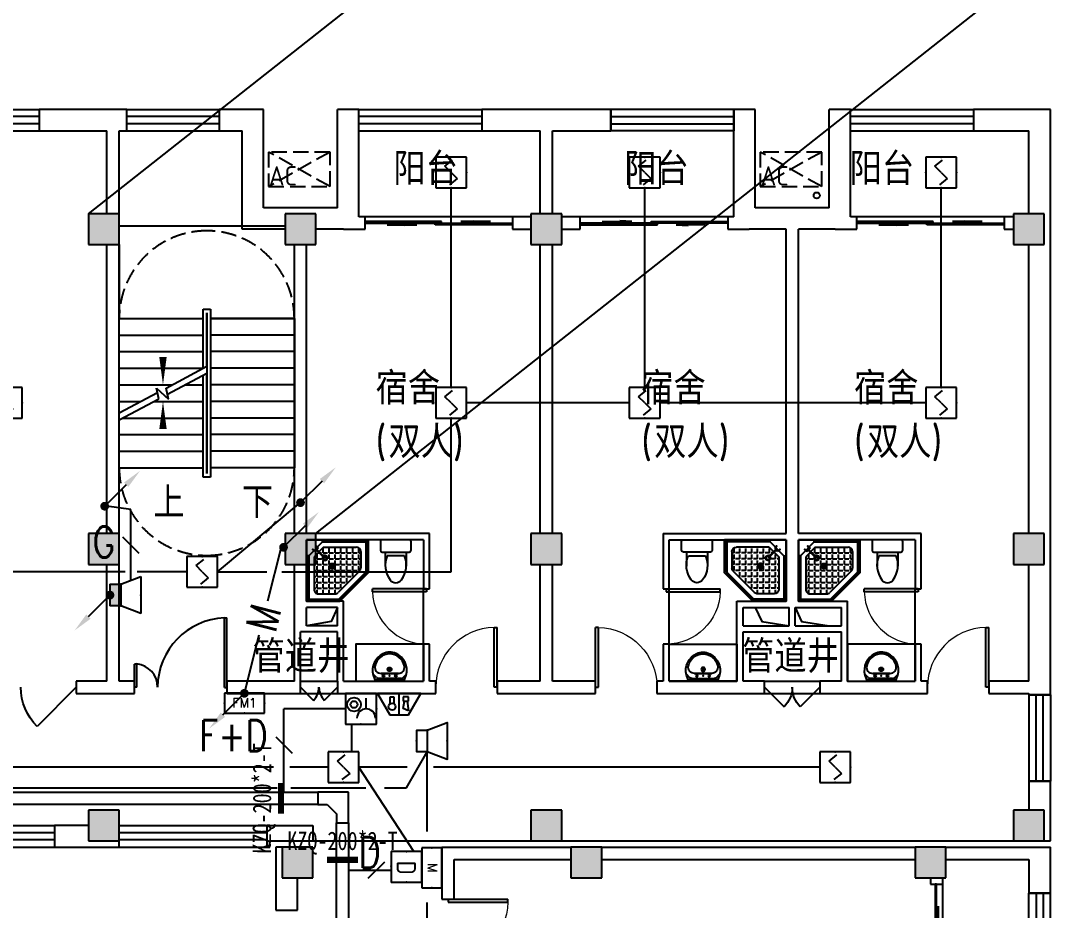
# Model space of a CAD drawing. Extents: x 1725663 to 4653551, y -550461 to 248782.
# Drawn here: x 2376593 to 2393551, y -460262 to -445796 of the extents above; entities that cross this region are included whole.
import ezdxf
from ezdxf.enums import TextEntityAlignment as Align

# ---------------------------------------------------------------- set-up
doc = ezdxf.new("R2010")
doc.units = 0
doc.header["$LTSCALE"] = 1000
doc.linetypes.add('DASH', pattern=[0.35, 0.25, -0.1])
for name, color, linetype in [('0-底图', 7, 'Continuous'), ('0000集水坑', 4, 'Continuous'), ('A-FLOR-STRS', 140, 'Continuous'), ('CABLETRAY', 4, 'Continuous'), ('CLAYER', 7, 'Continuous'), ('COLUMN', 255, 'Continuous'), ('DIM-消防', 3, 'Continuous'), ('DIM_SYMB', 3, 'Continuous'), ('DOOR_FIRE', 4, 'Continuous'), ('EQUIP-广播', 3, 'Continuous'), ('EQUIP-消防', 3, 'Continuous'), ('fur', 253, 'Continuous'), ('LWIRE', 4, 'Continuous'), ('PUB_HATCH', 8, 'Continuous'), ('PUB_TEXT', 7, 'Continuous'), ('STAIR', 2, 'Continuous'), ('WALL', 2, 'Continuous'), ('WINDOW', 4, 'Continuous'), ('WIRE-消防', 1, 'Continuous'), ('抗震支吊架', 2, 'Continuous'), ('洁具', 213, 'Continuous'), ('空调外机', 211, 'Continuous')]:
    doc.layers.add(name, color=color, linetype=linetype)
doc.styles.add('_TCH_DIM', font='SIMPLEX', dxfattribs={"width": 0.8, "height": 5, "bigfont": 'HZTXT'})
doc.styles.add('_TEL_ATTDEF', font='gbenor', dxfattribs={"bigfont": 'gbcbig'})
doc.styles.add('_TEL_DIM', font='SIMPLEX', dxfattribs={"width": 0.8, "height": 3.5, "bigfont": 'HZTXT'})
doc.styles.add('kzcad', font='', dxfattribs={"width": 0.8})
doc.styles.get("Standard").update_dxf_attribs({"font": 'geniso.shx', "bigfont": 'hztxt.shx'})
doc.styles.get('kzcad').set_extended_font_data('SimSun')

# ---------------------------------------------------------------- blocks, each defined once
blk = doc.blocks.new('$Equip$00002649')
for p, q in [((-0.5, 0.5), (-0.5, -0.5)), ((0.5, 0.5), (-0.5, 0.5)), ((-0.2, 0.2), (0.05, 0.4)), ((0.5, -0.5), (0.5, 0.5)), ((0, 0), (-0.2, 0.2)), ((0, 0), (0.2, -0.2)), ((0.2, -0.2), (-0.05, -0.4)), ((-0.5, -0.5), (0.5, -0.5))]:
    blk.add_line(p, q)
at = {"const_width": 0.02}
blk.add_lwpolyline([(-0.5, 0.5), (0.5, 0.5), (0.5, -0.5), (-0.5, -0.5), (-0.5, 0.5), (0.5, 0.5)], dxfattribs=at)
for p in [(0, 0.5), (-0.5, 0), (0.5, 0), (0, -0.5)]:
    blk.add_point(p)
at = {"color": 7, "flags": 1}
for tag, height, p in [('A', 0.00002, (0, 0)), ('B', 0.4, (0.762, -0.208))]:
    blk.add_attdef(tag, text='', height=height, dxfattribs=at).set_placement(p, align=Align.MIDDLE_CENTER)
blk = doc.blocks.new('$equip_U$00000157(WIN7-PC-dian)')
for p, q in [((-0.65, 0.65), (-0.65, 0)), ((0.65, 0.65), (-0.65, 0.65)), ((0.65, 0), (0.65, 0.65)), ((-0.65, 0), (0.65, 0))]:
    blk.add_line(p, q)
for p in [(0.041, 0.65), (-0.65, 0.325), (0.041, 0), (0.65, 0.325)]:
    blk.add_point(p)
at = {"color": 7, "style": '_TEL_DIM'}
blk.add_attdef('$TEXT$', text='', height=0.3, dxfattribs=at).set_placement((0.006, 0.343), align=Align.MIDDLE_CENTER)
at = {"color": 7, "style": '_TEL_DIM', "flags": 1}
for tag in ['A', 'REMARK']:
    blk.add_attdef(tag, text='', height=0.00002, dxfattribs=at).set_placement((0, 0), align=Align.MIDDLE_CENTER)
at = {"layer": 'EQUIP-消防', "color": 7, "style": '_TEL_DIM', "flags": 1}
blk.add_attdef('REMARK', text='', height=0.00002, dxfattribs=at).set_placement((0, 0), align=Align.MIDDLE_CENTER)
blk.add_attdef('REMARK', text='', height=0.00002, dxfattribs=at).set_placement((0, 0), align=Align.MIDDLE_CENTER)
blk = doc.blocks.new('$equip$00002755')
for p, q in [((0.5, 0.5), (-0.5, 0.5)), ((-0.5, 0.5), (-0.5, -0.5)), ((0.5, -0.5), (0.5, 0.5)), ((-0.5, -0.5), (0.5, -0.5))]:
    blk.add_line(p, q)
at = {"const_width": 0.04}
blk.add_lwpolyline([(-0.5, 0.5), (0.5, 0.5), (0.5, -0.5), (-0.5, -0.5), (-0.5, 0.5), (0.5, 0.5)], dxfattribs=at)
for p in [(0, 0.5), (-0.5, 0), (0.5, 0), (-0.027, -0.5)]:
    blk.add_point(p)
at = {"color": 7}
blk.add_attdef('$TEXT$', text='', height=0.4, dxfattribs=at).set_placement((0.026, -0.008), align=Align.MIDDLE_CENTER)
at = {"color": 7, "flags": 1}
for tag, height, p in [('A', 0.00002, (0, 0)), ('B', 0.4, (0.755, -0.254))]:
    blk.add_attdef(tag, text='', height=height, dxfattribs=at).set_placement(p, align=Align.MIDDLE_CENTER)
blk = doc.blocks.new('$equip$00002655')
for p, q in [((-0.5, 1), (-0.5, 0)), ((0.5, 1), (-0.5, 1)), ((0.5, 0), (0.5, 1)), ((-0.169, 0.5), (-0.169, 0.15)), ((-0.5, 0), (0.5, 0))]:
    blk.add_line(p, q)
at = {"const_width": 0.04}
blk.add_lwpolyline([(-0.5, 1), (0.5, 1), (0.5, 0), (-0.5, 0), (-0.5, 1), (0.5, 1)], dxfattribs=at)
for radius in [0.226, 0.113]:
    blk.add_circle((0.227, 0.36), radius)
blk.add_arc((-0.169, 0.8), 0.3, 180, 0)
for p in [(0, 1), (-0.5, 0.5), (0.5, 0.5), (0, 0)]:
    blk.add_point(p)
at = {"color": 7, "flags": 1}
for tag, height, p in [('B', 0.4, (0.762, 0.292)), ('A', 0.00002, (0, 0))]:
    blk.add_attdef(tag, text='', height=height, dxfattribs=at).set_placement(p, align=Align.MIDDLE_CENTER)
blk = doc.blocks.new('$equip$00002679')
for p, q in [((-0.3, 0.699), (-0.703, 0)), ((0.3, 0.699), (-0.3, 0.699)), ((0.3, 0.699), (-0.3, 0.699)), ((0, 0.699), (0, 0)), ((0.703, 0), (0.3, 0.699)), ((-0.264, 0.249), (-0.304, 0.569)), ((-0.304, 0.569), (-0.128, 0.489)), ((-0.128, 0.489), (-0.168, 0.249)), ((-0.703, 0), (0.703, 0)), ((-0.304, 0.249), (-0.304, 0.113)), ((-0.128, 0.249), (-0.304, 0.249)), ((-0.304, 0.113), (-0.128, 0.113)), ((-0.128, 0.113), (-0.128, 0.249)), ((0.174, 0.11), (0.174, 0.338)), ((0.294, 0.11), (0.174, 0.11)), ((0.294, 0.338), (0.294, 0.11))]:
    blk.add_line(p, q)
at = {"const_width": 0.04}
for points in [[(-0.299, 0.699), (0.301, 0.699), (0.703, 0), (-0.702, 0), (-0.299, 0.699), (0.301, 0.699)], [(-0.3, 0.699), (0.3, 0.699), (0.703, 0), (-0.703, 0), (-0.3, 0.699), (0.3, 0.699)]]:
    blk.add_lwpolyline(points, dxfattribs=at)
blk.add_circle((0.234, 0.43), 0.111)
for p in [(0, 0.699), (-0.501, 0.349), (0.502, 0.349), (0, 0)]:
    blk.add_point(p)
at = {"color": 7, "flags": 1}
for tag, height, p in [('B', 0.4, (0.961, 0.299)), ('A', 0.00002, (0, 0))]:
    blk.add_attdef(tag, text='', height=height, dxfattribs=at).set_placement(p, align=Align.MIDDLE_CENTER)
blk = doc.blocks.new('$TelecSys$00000111')
blk.add_line((0.268, 0.268), (-0.268, -0.268))
at = {"color": 7, "style": '_TEL_DIM', "width": 0.8}
blk.add_attdef('N', text='', height=1, dxfattribs=at).set_placement((-0.212, 0.579), align=Align.MIDDLE)
blk = doc.blocks.new('$equip$00002982')
for p, q in [((0, 0.35), (0.35, 0.35)), ((0, 0.35), (0, -0.35)), ((0.35, 0.35), (1, 0.6)), ((0.35, 0.35), (0.35, -0.35)), ((1, 0.6), (1, -0.6)), ((0.35, -0.35), (0, -0.35)), ((1, -0.6), (0.35, -0.35))]:
    blk.add_line(p, q)
at = {"const_width": 0.04}
blk.add_lwpolyline([(0.35, 0.35), (0, 0.35), (0, -0.35), (0.35, -0.35), (1, -0.6), (1, 0.6), (0.35, 0.35), (0, 0.35)], dxfattribs=at)
for p in [(0.35, 0.35), (0, 0), (1, 0), (0.35, -0.35)]:
    blk.add_point(p)
at = {"color": 7, "style": '_TEL_DIM', "flags": 1}
for tag in ['A', 'REMARK']:
    blk.add_attdef(tag, text='', height=0.00002, dxfattribs=at).set_placement((0, 0), align=Align.MIDDLE_CENTER)
blk = doc.blocks.new('$equip$00002984')
blk.add_hatch(color=256).paths.add_polyline_path([(0.35, 0.35), (0, 0.35), (0, -0.35), (0.35, -0.35)])
for p, q in [((0, 0.35), (0, -0.35)), ((0, 0.35), (0.35, 0.35)), ((0.35, 0.35), (1, 0.6)), ((0.35, 0.35), (0.35, -0.35)), ((1, 0.6), (1, -0.6)), ((0.35, -0.35), (0, -0.35)), ((1, -0.6), (0.35, -0.35))]:
    blk.add_line(p, q)
at = {"const_width": 0.02}
blk.add_lwpolyline([(0.35, 0.35), (0, 0.35), (0, -0.35), (0.35, -0.35), (1, -0.6), (1, 0.6), (0.35, 0.35), (0, 0.35)], dxfattribs=at)
for p in [(0.35, 0.35), (0, 0), (1, 0), (0.35, -0.35)]:
    blk.add_point(p)
at = {"color": 7, "style": '_TEL_DIM', "flags": 1}
for tag in ['A', 'REMARK']:
    blk.add_attdef(tag, text='', height=0.00002, dxfattribs=at).set_placement((0, 0), align=Align.MIDDLE_CENTER)
blk = doc.blocks.new('$TelecSys$00000080')
for p, q in [((-0.7, -0.7), (0, 0)), ((0.104, 0.104), (0.104, 0.104)), ((-0.104, -0.104), (-0.104, -0.104))]:
    blk.add_line(p, q)
at = {"const_width": 0.142}
blk.add_lwpolyline([(0.071, 0, 1), (-0.071, 0, 1)], format="xyb", close=True, dxfattribs=at)
blk.add_solid([(-0.63, -0.77), (-0.77, -0.63), (-1.15, -1.15)])
at = {"width": 0.8, "flags": 9}
blk.add_attdef('A', (0, 0), '', height=0.00002, rotation=180, dxfattribs=at)
blk = doc.blocks.new('$TelecSys$00000079')
for p, q in [((0.7, 0.7), (0, 0)), ((0.104, 0.104), (0.104, 0.104)), ((-0.104, -0.104), (-0.104, -0.104))]:
    blk.add_line(p, q)
at = {"const_width": 0.142}
blk.add_lwpolyline([(-0.071, 0, 1), (0.071, 0, 1)], format="xyb", close=True, dxfattribs=at)
blk.add_solid([(0.63, 0.77), (0.77, 0.63), (1.15, 1.15)])
at = {"width": 0.8, "flags": 9}
blk.add_attdef('A', (0, 0), '', height=0.00002, dxfattribs=at)
blk = doc.blocks.new('2t21gqw')
at = {"layer": '0000集水坑'}
blk.add_circle((103100, 400), 50, dxfattribs=at)
blk = doc.blocks.new('1F平面-CAD导入_dwg_Drawing4_t3_dwg_$plan$00001613-474159-1F-927810-1F')
at = {"layer": '洁具'}
for p, q in [((-200, 170), (-430, 170)), ((-30, 250), (-170, 250)), ((-260, -140), (-260, 140)), ((-200, -170), (-200, -220)), ((-170, -250), (-30, -250))]:
    blk.add_line(p, q, dxfattribs=at)
for points in [[(-200, 220), (-200, 170), (-200, -170), (-430, -170)], [(0, -220), (0, 220)]]:
    blk.add_lwpolyline(points, dxfattribs=at)
for centre, radius, start, end in [((-413, -227), 398, 67.4505, 126.6381), ((-170, 220), 30, 90, 180), ((-30, 220), 30, 0, 90), ((-590, 0), 110, 123.4509, 236.5491), ((-413, 227), 398, 233.3619, 292.5495), ((-170, -220), 30, 180, 270), ((-30, -220), 30, 270, 0)]:
    blk.add_arc(centre, radius, start, end, dxfattribs=at)
blk = doc.blocks.new('$lvtry$00000169')
at = {"color": 0}
for p, q in [((259, -36), (259, 0)), ((259, -36), (36, -259)), ((276, -120), (120, -276)), ((144, -151), (291, -298)), ((151, -144), (298, -291)), ((259, -24), (976, -24)), ((259, -36), (964, -36)), ((270, -213), (270, -143)), ((276, -120), (808, -120)), ((366, -213), (366, -143)), ((462, -213), (462, -143)), ((558, -213), (558, -143)), ((655, -213), (655, -143)), ((751, -213), (751, -143)), ((847, -213), (847, -143)), ((964, -36), (976, -24)), ((964, -36), (964, -525)), ((976, -24), (976, -530)), ((36, -259), (0, -259)), ((24, -259), (24, -976)), ((36, -259), (36, -964)), ((120, -276), (120, -808)), ((120, -309), (147, -309)), ((173, -309), (173, -239)), ((173, -309), (243, -309)), ((173, -405), (173, -335)), ((183, -213), (205, -213)), ((220, -213), (243, -213)), ((270, -213), (340, -213)), ((270, -263), (270, -239)), ((270, -405), (270, -335)), ((334, -309), (340, -309)), ((366, -213), (436, -213)), ((366, -309), (366, -239)), ((366, -309), (436, -309)), ((366, -405), (366, -335)), ((462, -213), (532, -213)), ((462, -309), (462, -239)), ((462, -309), (532, -309)), ((462, -405), (462, -335)), ((558, -213), (628, -213)), ((558, -309), (558, -239)), ((558, -309), (628, -309)), ((558, -405), (558, -335)), ((655, -213), (725, -213)), ((655, -309), (655, -239)), ((655, -309), (725, -309)), ((655, -405), (655, -335)), ((751, -213), (821, -213)), ((751, -309), (751, -239)), ((751, -309), (821, -309)), ((751, -405), (751, -335)), ((847, -213), (880, -213)), ((847, -309), (847, -239)), ((847, -309), (880, -309)), ((847, -405), (847, -335)), ((880, -192), (880, -460)), ((120, -405), (147, -405)), ((120, -501), (147, -501)), ((173, -405), (243, -405)), ((173, -501), (173, -431)), ((173, -501), (243, -501)), ((270, -405), (340, -405)), ((270, -501), (270, -431)), ((270, -501), (340, -501)), ((366, -405), (379, -405)), ((366, -501), (366, -431)), ((366, -501), (436, -501)), ((462, -405), (532, -405)), ((462, -501), (462, -431)), ((462, -501), (532, -501)), ((558, -405), (628, -405)), ((558, -501), (558, -431)), ((558, -501), (628, -501)), ((655, -405), (725, -405)), ((655, -501), (655, -431)), ((655, -501), (725, -501)), ((751, -405), (821, -405)), ((751, -501), (751, -431)), ((751, -501), (821, -501)), ((847, -405), (880, -405)), ((847, -501), (847, -431)), ((847, -501), (867, -501)), ((120, -598), (147, -598)), ((173, -598), (173, -528)), ((173, -598), (243, -598)), ((173, -694), (173, -624)), ((270, -598), (270, -528)), ((270, -598), (340, -598)), ((270, -694), (270, -624)), ((366, -598), (366, -528)), ((366, -598), (436, -598)), ((366, -694), (366, -624)), ((462, -598), (462, -528)), ((462, -598), (532, -598)), ((462, -694), (462, -624)), ((859, -511), (511, -859)), ((964, -525), (525, -964)), ((976, -530), (530, -976)), ((558, -598), (558, -528)), ((558, -598), (628, -598)), ((558, -694), (558, -624)), ((655, -598), (655, -528)), ((655, -598), (725, -598)), ((655, -694), (655, -624)), ((751, -598), (751, -528)), ((751, -598), (773, -598)), ((964, -525), (976, -530)), ((120, -694), (147, -694)), ((120, -790), (147, -790)), ((173, -694), (243, -694)), ((173, -790), (173, -720)), ((173, -790), (243, -790)), ((173, -878), (173, -816)), ((270, -694), (340, -694)), ((270, -790), (270, -720)), ((270, -790), (340, -790)), ((270, -880), (270, -816)), ((366, -694), (436, -694)), ((366, -790), (366, -720)), ((366, -790), (436, -790)), ((366, -880), (366, -816)), ((462, -694), (532, -694)), ((462, -790), (462, -720)), ((462, -790), (532, -790)), ((462, -880), (462, -816)), ((558, -694), (628, -694)), ((558, -790), (558, -720)), ((558, -790), (580, -790)), ((655, -694), (676, -694)), ((36, -964), (24, -976)), ((24, -976), (530, -976)), ((36, -964), (525, -964)), ((192, -880), (460, -880)), ((525, -964), (530, -976))]:
    blk.add_line(p, q, dxfattribs=at)
blk.add_lwpolyline([(0, 0), (0, -1000), (540, -1000), (1000, -540), (1000, 0)], close=True)
for points in [[(0, 0), (0, -1000)], [(0, 0), (1000, 0)], [(1000, 0), (1000, -540)], [(136, -190), (148, -178), (132, -162), (121, -174)], [(190, -136), (178, -148), (162, -132), (174, -121)], [(1000, -540), (540, -1000)], [(0, -1000), (540, -1000)]]:
    blk.add_lwpolyline(points, close=True, dxfattribs=at)
for radius in [43.8, 31.1]:
    blk.add_circle((416, -428), radius, dxfattribs=at)
for centre, radius, start, end in [((808, -192), 72, 0, 90), ((296, -296), 40.6, 142.583, 128.4197), ((296, -296), 28.6, 145.828, 125.6599), ((808, -460), 72, 315, 0), ((192, -808), 72, 180, 270), ((460, -808), 72, 270, 315)]:
    blk.add_arc(centre, radius, start, end, dxfattribs=at)
for p in [(103, -156, 0), (156, -102, 0), (416, -428, 0)]:
    blk.add_point(p, dxfattribs=at)
blk = doc.blocks.new('$lvtry$00000178')
at = {"color": 0}
for p, q in [((-238, 0), (238, 0)), ((-214, -36), (-272, -91)), ((-180, -23), (180, -23)), ((-142, -105), (140, -105)), ((140, -105), (-142, -105)), ((216, -37), (268, -91))]:
    blk.add_line(p, q, dxfattribs=at)
blk.add_lwpolyline([(-104, -430, 0.224698), (110, -425, 0.348046), (269, -79), (239, 0), (-241, 0), (-271, -79, 0.356844)], format="xyb", close=True, dxfattribs=at)
for centre, radius in [((-100, -65), 16.3), ((1, -172), 31.6), ((100, -65), 16.3)]:
    blk.add_circle(centre, radius, dxfattribs=at)
at = {"color": 0, "lineweight": 13}
blk.add_circle((1, -172), 23, dxfattribs=at)
at = {"color": 0}
for centre, radius, start, end in [((-142, -205), 100, 90, 190.5602), ((-180, -73), 50, 90, 133.181), ((140, -205), 100, 349.4398, 90), ((180, -73), 50, 44.5607, 90), ((-1, -179), 243, 190.5602, 349.4398)]:
    blk.add_arc(centre, radius, start, end, dxfattribs=at)
for p in [(0, -65), (1, -172)]:
    blk.add_point(p, dxfattribs=at)
blk = doc.blocks.new('A$C70365C93')
at = {"layer": '洁具'}
blk.add_lwpolyline([(-1900, 2300), (-1900, 1700), (-800, 1700), (-800, 2300)], close=True, dxfattribs=at)
blk.add_blockref('$lvtry$00000178', (-1350, 2280), dxfattribs=at)
at = {"layer": '洁具', "rotation": 180}
blk.add_blockref('$lvtry$00000169', (0, 0), dxfattribs=at)
at = {"layer": '洁具', "extrusion": (0, 0, -1), "xscale": -1, "zscale": -1, "rotation": 90}
blk.add_blockref('1F平面-CAD导入_dwg_Drawing4_t3_dwg_$plan$00001613-474159-1F-927810-1F', (1450, 0), dxfattribs=at)
blk = doc.blocks.new('A$Cf5a72a1b')
at = {"layer": '空调外机', "linetype": 'DASH'}
for p, q in [((1000, 563), (0, 0)), ((1000, 0), (0, 563))]:
    blk.add_line(p, q, dxfattribs=at)
blk.add_lwpolyline([(1000, 563), (0, 563), (0, 0), (1000, 0)], close=True, dxfattribs=at)
at = {"layer": 'PUB_TEXT'}
blk.add_text('AC', height=315, dxfattribs=at).set_placement((5, 18))
blk = doc.blocks.new('$WINLIB2D$00000001')
at = {"color": 0}
for points in [[(-0.5, 0.5), (-0.5, -0.5)], [(-0.5, 0.5), (0.5, 0.5)], [(0.5, -0.5), (0.5, 0.5)], [(0.5, 0.1667), (-0.5, 0.1667)], [(0.5, -0.1667), (-0.5, -0.1667)], [(-0.5, -0.5), (0.5, -0.5)]]:
    blk.add_lwpolyline(points, dxfattribs=at)
blk = doc.blocks.new('$DorLib2D$00000131')
at = {"color": 0, "linetype": 'Continuous'}
for p, q in [((0.15, 0.125), (0.2319, 0.1973)), ((0.2319, 0.1973), (0.2319, 0.125)), ((-0.5, 0.125), (-0.5, 0)), ((0.0192, 0.125), (-0.5, 0.125)), ((0.0192, 0), (0.0192, 0.125)), ((0.35, 0.125), (0.15, 0.125)), ((-0.5, 0), (0.0192, 0)), ((-0.024, 0), (0.5, 0)), ((-0.024, -0.125), (-0.024, 0)), ((0.5, 0), (0.5, -0.125)), ((-0.35, -0.125), (-0.15, -0.125)), ((-0.2319, -0.1973), (-0.2319, -0.125)), ((-0.15, -0.125), (-0.2319, -0.1973)), ((0.5, -0.125), (-0.024, -0.125))]:
    blk.add_line(p, q, dxfattribs=at)
blk = doc.blocks.new('$DorLib2D$00000225')
at = {"color": 0}
for p, q in [((0.475, -0.001), (0.475, 0.752)), ((0.475, 0.752), (0.5, 0.752)), ((0.5, -0.001), (0.5, 0.752)), ((-0.5, 0), (-0.5, 0.252)), ((-0.475, 0.252), (-0.5, 0.252)), ((-0.475, 0), (-0.475, 0.252)), ((-0.475, 0), (-0.5, 0)), ((0.475, -0.001), (0.5, -0.001))]:
    blk.add_line(p, q, dxfattribs=at)
for centre, radius, start, end in [((0.505, -0.002), 0.755, 92.2493, 179.7238), ((-0.501, 0.003), 0.251, 359.7899, 84.0974)]:
    blk.add_arc(centre, radius, start, end, dxfattribs=at)
blk = doc.blocks.new('$DorLib2D$00000116')
at = {"color": 0}
for p, q in [((-0.5, 0), (-0.146, 0.354)), ((0.5, 0), (0.146, 0.354))]:
    blk.add_line(p, q, dxfattribs=at)
for centre, start, end in [((-0.5, 0), 0, 45), ((0.5, 0), 135, 180)]:
    blk.add_arc(centre, 0.5, start, end, dxfattribs=at)
blk = doc.blocks.new('$DorLib2D$00000001')
for p, q in [((0.45, 0.975), (0.5, 0.975)), ((0.45, 0), (0.45, 0.975)), ((0.5, 0), (0.5, 0.975)), ((0.5, 0), (0.45, 0))]:
    blk.add_line(p, q)
at = {"lineweight": 13}
blk.add_arc((0.475, 0), 0.975, 91.4693, 180, dxfattribs=at)
blk = doc.blocks.new('$DorLib2D$00000114')
at = {"color": 0}
blk.add_line((0.5, 0), (-0.207, 0.707), dxfattribs=at)
blk.add_arc((0.5, 0), 1, 135, 180, dxfattribs=at)
blk = doc.blocks.new('gkhkjk')
at = {"layer": 'PUB_HATCH'}
for points in [[(1589057, -367803.8), (1588557, -367803.8), (1588557, -368303.8), (1589057, -368303.8)], [(1592257, -367803.8), (1591757, -367803.8), (1591757, -368303.8), (1592257, -368303.8)], [(1596257, -367803.8), (1595757, -367803.8), (1595757, -368303.8), (1596257, -368303.8)], [(1604107, -367803.8), (1603607, -367803.8), (1603607, -368303.8), (1604107, -368303.8)], [(1589057, -373003.8), (1588557, -373003.8), (1588557, -373503.8), (1589057, -373503.8)], [(1592257, -373003.8), (1591757, -373003.8), (1591757, -373503.8), (1592257, -373503.8)], [(1596257, -373003.8), (1595757, -373003.8), (1595757, -373503.8), (1596257, -373503.8)], [(1604107, -373003.8), (1603607, -373003.8), (1603607, -373503.8), (1604107, -373503.8)], [(1589057, -377503.8), (1588557, -377503.8), (1588557, -378003.8), (1589057, -378003.8)], [(1596257, -377503.8), (1595757, -377503.8), (1595757, -378003.8), (1596257, -378003.8)], [(1604107, -377503.8), (1603607, -377503.8), (1603607, -378003.8), (1604107, -378003.8)], [(1592207, -378103.8), (1591707, -378103.8), (1591707, -378603.8), (1592207, -378603.8)], [(1596907, -378103.8), (1596407, -378103.8), (1596407, -378603.8), (1596907, -378603.8)], [(1602507, -378103.8), (1602007, -378103.8), (1602007, -378603.8), (1602507, -378603.8)]]:
    blk.add_hatch(color=256, dxfattribs=at).paths.add_polyline_path(points)
for points in [[(1592607, -374203.8), (1592503.4, -374434.1), (1592107, -374503.8)], [(1599407, -374203.8), (1599510.6, -374434.1), (1599957, -374503.8)], [(1600057, -374203.8), (1600160.6, -374434.1), (1600607, -374503.8)]]:
    blk.add_lwpolyline(points)
at = {"layer": 'A-FLOR-STRS'}
for p, q in [((1591757, -368003.8), (1589057, -368003.8)), ((1589057, -368303.8), (1589057, -369503.8)), ((1591907, -369503.8), (1591907, -368303.8)), ((1589057, -371041.9), (1589057, -369503.8)), ((1589057, -369503.8), (1590422, -369503.8)), ((1589057, -369503.8), (1590422, -369503.8)), ((1590422, -370314.4), (1590422, -369353.8)), ((1590422, -369353.8), (1590542, -369353.8)), ((1590482, -370282.5), (1590482, -369413.8)), ((1590482, -369413.8), (1590482, -369413.8)), ((1590482, -369413.8), (1590482, -370282.5)), ((1590482, -370282.5), (1590482, -369503.8)), ((1590482, -369503.8), (1590482, -371933.8)), ((1590542, -369353.8), (1590542, -372083.8)), ((1591907, -369503.8), (1590542, -369503.8)), ((1590542, -369503.8), (1591907, -369503.8)), ((1591907, -369503.8), (1591907, -371933.8)), ((1589057, -369773.8), (1590422, -369773.8)), ((1591907, -369773.8), (1590542, -369773.8)), ((1589057, -370043.8), (1590422, -370043.8)), ((1591907, -370043.8), (1590542, -370043.8)), ((1589057, -370313.8), (1590422, -370313.8)), ((1589819.5, -370635.5), (1590482, -370282.5)), ((1591907, -370313.8), (1590542, -370313.8)), ((1589842.9, -370736.4), (1590482, -370395.8)), ((1590422, -372083.8), (1590422, -370427.7)), ((1590482, -371933.8), (1590482, -370395.8)), ((1590482, -372023.8), (1590482, -370395.8)), ((1590482, -370395.8), (1590482, -372023.8)), ((1589057, -370583.8), (1589916.5, -370583.8)), ((1589701.9, -370811.5), (1589661.6, -370637.7)), ((1589661.6, -370637.7), (1589861.7, -370817.5)), ((1589861.7, -370817.5), (1589819.5, -370635.5)), ((1590129.1, -370583.8), (1590422, -370583.8)), ((1591907, -370583.8), (1590542, -370583.8)), ((1589057, -371041.9), (1589678.5, -370710.7)), ((1589057, -371155.2), (1589701.9, -370811.5)), ((1589057, -370853.8), (1589409.9, -370853.8)), ((1589622.5, -370853.8), (1590422, -370853.8)), ((1591907, -370853.8), (1590542, -370853.8)), ((1589057, -371933.8), (1589057, -371155.2)), ((1589115.9, -371123.8), (1590422, -371123.8)), ((1591907, -371123.8), (1590542, -371123.8)), ((1589057, -371393.8), (1590422, -371393.8)), ((1591907, -371393.8), (1590542, -371393.8)), ((1589057, -371663.8), (1590422, -371663.8)), ((1591907, -371663.8), (1590542, -371663.8)), ((1589057, -371933.8), (1590422, -371933.8)), ((1590482, -371933.8), (1590482, -371933.8)), ((1590482, -372023.8), (1590482, -372023.8)), ((1591907, -371933.8), (1590542, -371933.8)), ((1590542, -372083.8), (1590422, -372083.8))]:
    blk.add_line(p, q, dxfattribs=at)
at = {"layer": 'COLUMN'}
for p, q in [((1589057, -367803.8), (1588557, -367803.8)), ((1588557, -367803.8), (1588557, -368303.8)), ((1589057, -368303.8), (1589057, -367803.8)), ((1592257, -367803.8), (1591757, -367803.8)), ((1591757, -367803.8), (1591757, -368303.8)), ((1592257, -368303.8), (1592257, -367803.8)), ((1596257, -367803.8), (1595757, -367803.8)), ((1595757, -367803.8), (1595757, -368303.8)), ((1596257, -368303.8), (1596257, -367803.8)), ((1604107, -367803.8), (1603607, -367803.8)), ((1603607, -367803.8), (1603607, -368303.8)), ((1604107, -368303.8), (1604107, -367803.8)), ((1588557, -368303.8), (1589057, -368303.8)), ((1591757, -368303.8), (1592257, -368303.8)), ((1595757, -368303.8), (1596257, -368303.8)), ((1603607, -368303.8), (1604107, -368303.8)), ((1589057, -373003.8), (1588557, -373003.8)), ((1588557, -373003.8), (1588557, -373503.8)), ((1589057, -373503.8), (1589057, -373003.8)), ((1592257, -373003.8), (1591757, -373003.8)), ((1591757, -373003.8), (1591757, -373503.8)), ((1592257, -373503.8), (1592257, -373003.8)), ((1596257, -373003.8), (1595757, -373003.8)), ((1595757, -373003.8), (1595757, -373503.8)), ((1596257, -373503.8), (1596257, -373003.8)), ((1604107, -373003.8), (1603607, -373003.8)), ((1603607, -373003.8), (1603607, -373503.8)), ((1604107, -373503.8), (1604107, -373003.8)), ((1588557, -373503.8), (1589057, -373503.8)), ((1591757, -373503.8), (1592257, -373503.8)), ((1595757, -373503.8), (1596257, -373503.8)), ((1603607, -373503.8), (1604107, -373503.8)), ((1589057, -377503.8), (1588557, -377503.8)), ((1588557, -377503.8), (1588557, -378003.8)), ((1589057, -378003.8), (1589057, -377503.8)), ((1596257, -377503.8), (1595757, -377503.8)), ((1595757, -377503.8), (1595757, -378003.8)), ((1596257, -378003.8), (1596257, -377503.8)), ((1604107, -377503.8), (1603607, -377503.8)), ((1603607, -377503.8), (1603607, -378003.8)), ((1604107, -378003.8), (1604107, -377503.8)), ((1588557, -378003.8), (1589057, -378003.8)), ((1592207, -378103.8), (1591707, -378103.8)), ((1591707, -378103.8), (1591707, -378603.8)), ((1592207, -378603.8), (1592207, -378103.8)), ((1595757, -378003.8), (1596257, -378003.8)), ((1596907, -378103.8), (1596407, -378103.8)), ((1596407, -378103.8), (1596407, -378603.8)), ((1596907, -378603.8), (1596907, -378103.8)), ((1602507, -378103.8), (1602007, -378103.8)), ((1602007, -378103.8), (1602007, -378603.8)), ((1602507, -378603.8), (1602507, -378103.8)), ((1603607, -378003.8), (1604107, -378003.8)), ((1591707, -378603.8), (1592207, -378603.8)), ((1596407, -378603.8), (1596907, -378603.8)), ((1602007, -378603.8), (1602507, -378603.8))]:
    blk.add_line(p, q, dxfattribs=at)
at = {"layer": 'DIM_SYMB'}
for points in [[(1591194.5, -372068.8, 0, 0, 0), (1591194.5, -368753.8, 0, 0, 0), (1589769.5, -368753.8, 0, 0, 0), (1589769.5, -370583.8, 0, 120, 0), (1589769.5, -370133.8, 0, 0, 0)], [(1589769.5, -372068.8, 0, 0, 0), (1589769.5, -370853.8, 0, 120, 0), (1589769.5, -371303.8, 0, 0, 0)]]:
    blk.add_lwpolyline(points, format="xyseb", dxfattribs=at)
at = {"layer": 'DOOR_FIRE'}
for p, q in [((1592007, -375403.8), (1592607, -375403.8)), ((1599557, -375403.8), (1600457, -375403.8)), ((1592007, -375603.8), (1592607, -375603.8)), ((1599557, -375603.8), (1600457, -375603.8))]:
    blk.add_line(p, q, dxfattribs=at)
at = {"layer": 'fur'}
blk.add_line((1592207, -378003.8), (1603607, -378003.8), dxfattribs=at)
at = {"layer": 'STAIR', "color": 9, "linetype": 'DASH'}
for p, q in [((1590482, -368078.8), (1590482, -368078.8)), ((1590482, -373358.8), (1590482, -373358.8))]:
    blk.add_line(p, q, dxfattribs=at)
for points in [[(1589057, -369503.8, -0.4142136), (1590482, -368078.8)], [(1591907, -369503.8, 0.4142136), (1590482, -368078.8)], [(1589057, -371933.8, 0.4142136), (1590482, -373358.8)], [(1591907, -371933.8, -0.4142136), (1590482, -373358.8)]]:
    blk.add_lwpolyline(points, format="xyb", dxfattribs=at)
at = {"layer": 'WALL'}
for p, q in [((1588957, -366103.8), (1587757, -366103.8)), ((1587757, -366103.8), (1587757, -366453.8)), ((1589181.9, -366103.8), (1588957, -366103.8)), ((1589181.9, -366453.8), (1589181.9, -366103.8)), ((1591407, -366103.8), (1590682, -366103.8)), ((1590682, -366103.8), (1590682, -366453.8)), ((1591407, -367703.8), (1591407, -366103.8)), ((1592957, -366103.8), (1592607, -366103.8)), ((1592607, -367703.8), (1592607, -366103.8)), ((1592957, -366453.8), (1592957, -366103.8)), ((1596007, -366103.8), (1594957, -366103.8)), ((1594957, -366103.8), (1594957, -366453.8)), ((1597057, -366103.8), (1596007, -366103.8)), ((1597057, -366453.8), (1597057, -366103.8)), ((1599407, -366103.8), (1599057, -366103.8)), ((1599057, -366103.8), (1599057, -366453.8)), ((1599407, -367703.8), (1599407, -366103.8)), ((1600607, -367703.8), (1600607, -366103.8)), ((1600957, -366103.8), (1600607, -366103.8)), ((1600957, -366453.8), (1600957, -366103.8)), ((1604207, -366103.8), (1602957, -366103.8)), ((1602957, -366103.8), (1602957, -366453.8)), ((1604207, -367903.8), (1604207, -366103.8)), ((1587757, -366453.8), (1588857, -366453.8)), ((1588857, -367803.8), (1588857, -366453.8)), ((1589057, -367803.8), (1589057, -366453.8)), ((1589057, -366453.8), (1589181.9, -366453.8)), ((1590682, -366453.8), (1591057, -366453.8)), ((1591057, -368053.8), (1591057, -366453.8)), ((1592957, -367853.8), (1592957, -366453.8)), ((1594957, -366453.8), (1595907, -366453.8)), ((1595907, -367803.8), (1595907, -366453.8)), ((1596107, -366453.8), (1597057, -366453.8)), ((1596107, -367803.8), (1596107, -366453.8)), ((1599057, -367853.8), (1599057, -366453.8)), ((1600957, -367853.8), (1600957, -366453.8)), ((1602957, -366453.8), (1603857, -366453.8)), ((1603857, -367803.8), (1603857, -366453.8)), ((1592007, -367703.8), (1591407, -367703.8)), ((1592607, -367703.8), (1592007, -367703.8)), ((1600007, -367703.8), (1599407, -367703.8)), ((1600607, -367703.8), (1600007, -367703.8)), ((1593057, -367853.8), (1592957, -367853.8)), ((1593057, -368053.8), (1593057, -367853.8)), ((1595757, -367853.8), (1595457, -367853.8)), ((1595457, -367853.8), (1595457, -368053.8)), ((1596557, -367853.8), (1596257, -367853.8)), ((1596557, -368053.8), (1596557, -367853.8)), ((1599057, -367853.8), (1598957, -367853.8)), ((1598957, -367853.8), (1598957, -368053.8)), ((1601057, -367853.8), (1600957, -367853.8)), ((1601057, -368053.8), (1601057, -367853.8)), ((1603607, -367853.8), (1603457, -367853.8)), ((1603457, -367853.8), (1603457, -368053.8)), ((1604207, -373253.8), (1604207, -367903.8)), ((1591757, -368053.8), (1591057, -368053.8)), ((1592707, -368053.8), (1592257, -368053.8)), ((1592707, -368053.8), (1593057, -368053.8)), ((1595457, -368053.8), (1595757, -368053.8)), ((1596257, -368053.8), (1596557, -368053.8)), ((1598957, -368053.8), (1599307, -368053.8)), ((1599907, -368053.8), (1599307, -368053.8)), ((1599907, -373003.8), (1599907, -368053.8)), ((1600707, -368053.8), (1600107, -368053.8)), ((1600107, -373003.8), (1600107, -368053.8)), ((1600707, -368053.8), (1601057, -368053.8)), ((1603457, -368053.8), (1603607, -368053.8)), ((1588857, -373003.8), (1588857, -368303.8)), ((1589057, -373003.8), (1589057, -368303.8)), ((1591907, -373003.8), (1591907, -368303.8)), ((1592107, -373003.8), (1592107, -368303.8)), ((1595907, -373003.8), (1595907, -368303.8)), ((1596107, -373003.8), (1596107, -368303.8)), ((1603857, -373003.8), (1603857, -368303.8)), ((1594107, -373003.8), (1592257, -373003.8)), ((1594107, -373903.8), (1594107, -373003.8)), ((1597907, -373003.8), (1599907, -373003.8)), ((1597907, -373003.8), (1597907, -373903.8)), ((1602107, -373003.8), (1600107, -373003.8)), ((1602107, -373903.8), (1602107, -373003.8)), ((1594007, -373103.8), (1592257, -373103.8)), ((1594007, -373103.8), (1594007, -373903.8)), ((1598007, -373103.8), (1599907, -373103.8)), ((1598007, -373903.8), (1598007, -373103.8)), ((1599907, -374103.8), (1599907, -373103.8)), ((1600107, -374103.8), (1600107, -373103.8)), ((1602007, -373103.8), (1600107, -373103.8)), ((1602007, -373103.8), (1602007, -373903.8)), ((1604207, -375503.8), (1604207, -373253.8)), ((1588857, -375403.8), (1588857, -373503.8)), ((1589057, -375403.8), (1589057, -373503.8)), ((1591907, -374203.8), (1591907, -373503.8)), ((1592107, -374103.8), (1592107, -373503.8)), ((1595907, -375403.8), (1595907, -373503.8)), ((1596107, -375403.8), (1596107, -373503.8)), ((1603857, -375403.8), (1603857, -373503.8)), ((1594007, -373903.8), (1594107, -373903.8)), ((1597907, -373903.8), (1598007, -373903.8)), ((1602007, -373903.8), (1602107, -373903.8)), ((1591907, -374603.8), (1591907, -374203.8)), ((1592707, -374103.8), (1592107, -374103.8)), ((1592107, -374503.8), (1592107, -374203.8)), ((1592607, -374203.8), (1592107, -374203.8)), ((1592607, -374503.8), (1592607, -374203.8)), ((1592707, -374603.8), (1592707, -374103.8)), ((1599107, -374103.8), (1599907, -374103.8)), ((1599107, -374603.8), (1599107, -374103.8)), ((1599207, -374203.8), (1599957, -374203.8)), ((1599207, -374503.8), (1599207, -374203.8)), ((1599957, -374503.8), (1599957, -374203.8)), ((1600057, -374203.8), (1600807, -374203.8)), ((1600057, -374503.8), (1600057, -374203.8)), ((1600107, -374103.8), (1600907, -374103.8)), ((1600807, -374503.8), (1600807, -374203.8)), ((1600907, -374603.8), (1600907, -374103.8)), ((1591907, -375403.8), (1591907, -374603.8)), ((1592007, -375403.8), (1592007, -374603.8)), ((1592607, -374603.8), (1592007, -374603.8)), ((1592607, -374503.8), (1592107, -374503.8)), ((1592607, -375403.8), (1592607, -374603.8)), ((1592707, -375403.8), (1592707, -374603.8)), ((1599107, -375403.8), (1599107, -374603.8)), ((1599207, -374503.8), (1599957, -374503.8)), ((1599207, -374603.8), (1600007, -374603.8)), ((1599207, -375403.8), (1599207, -374603.8)), ((1600007, -374603.8), (1600807, -374603.8)), ((1600057, -374503.8), (1600807, -374503.8)), ((1600807, -375403.8), (1600807, -374603.8)), ((1600907, -375403.8), (1600907, -374603.8)), ((1594107, -374803.8), (1594007, -374803.8)), ((1594007, -374803.8), (1594007, -375403.8)), ((1594107, -375403.8), (1594107, -374803.8)), ((1598007, -374803.8), (1597907, -374803.8)), ((1597907, -374803.8), (1597907, -375403.8)), ((1598007, -375403.8), (1598007, -374803.8)), ((1602107, -374803.8), (1602007, -374803.8)), ((1602007, -374803.8), (1602007, -375403.8)), ((1602107, -375403.8), (1602107, -374803.8)), ((1588857, -375403.8), (1588357, -375403.8)), ((1588357, -375403.8), (1588357, -375603.8)), ((1589307, -375403.8), (1589057, -375403.8)), ((1589307, -375603.8), (1589307, -375403.8)), ((1591907, -375403.8), (1590807, -375403.8)), ((1590807, -375403.8), (1590807, -375603.8)), ((1592007, -375603.8), (1592007, -375403.8)), ((1592607, -375403.8), (1592607, -375603.8)), ((1592707, -375403.8), (1594007, -375403.8)), ((1594207, -375403.8), (1594107, -375403.8)), ((1594207, -375603.8), (1594207, -375403.8)), ((1595907, -375403.8), (1595207, -375403.8)), ((1595207, -375403.8), (1595207, -375603.8)), ((1596807, -375403.8), (1596107, -375403.8)), ((1596807, -375603.8), (1596807, -375403.8)), ((1597907, -375403.8), (1597807, -375403.8)), ((1597807, -375403.8), (1597807, -375603.8)), ((1598007, -375403.8), (1599107, -375403.8)), ((1599557, -375403.8), (1599207, -375403.8)), ((1599557, -375603.8), (1599557, -375403.8)), ((1600807, -375403.8), (1600457, -375403.8)), ((1600457, -375403.8), (1600457, -375603.8)), ((1600907, -375403.8), (1602007, -375403.8)), ((1602207, -375403.8), (1602107, -375403.8)), ((1602207, -375603.8), (1602207, -375403.8)), ((1603857, -375403.8), (1603207, -375403.8)), ((1603207, -375403.8), (1603207, -375603.8)), ((1588357, -375603.8), (1588957, -375603.8)), ((1588957, -375603.8), (1589307, -375603.8)), ((1590807, -375603.8), (1592007, -375603.8)), ((1592607, -375603.8), (1592707, -375603.8)), ((1592707, -375603.8), (1594107, -375603.8)), ((1594107, -375603.8), (1594207, -375603.8)), ((1595207, -375603.8), (1596007, -375603.8)), ((1596007, -375603.8), (1596807, -375603.8)), ((1597807, -375603.8), (1597907, -375603.8)), ((1597907, -375603.8), (1599107, -375603.8)), ((1599107, -375603.8), (1599557, -375603.8)), ((1600457, -375603.8), (1600907, -375603.8)), ((1600907, -375603.8), (1602107, -375603.8)), ((1602107, -375603.8), (1602207, -375603.8)), ((1603207, -375603.8), (1603857, -375603.8)), ((1603857, -375603.8), (1603857, -375628.8)), ((1604207, -375628.8), (1604207, -375503.8)), ((1603857, -375628.8), (1604207, -375628.8)), ((1604207, -377028.8), (1603857, -377028.8)), ((1603857, -377028.8), (1603857, -377503.8)), ((1604207, -378003.8), (1604207, -377028.8)), ((1588557, -377753.8), (1588007, -377753.8)), ((1588007, -377753.8), (1588007, -378103.8)), ((1591507, -377753.8), (1591457, -377753.8)), ((1591457, -377753.8), (1591457, -378103.8)), ((1591507, -377753.8), (1592207, -377753.8)), ((1592207, -377753.8), (1592207, -378003.8)), ((1588007, -378103.8), (1588807, -378103.8)), ((1588807, -378103.8), (1589057, -378103.8)), ((1589057, -378103.8), (1589057, -378003.8)), ((1591457, -378103.8), (1591507, -378103.8)), ((1591507, -378103.8), (1591507, -378003.8)), ((1591507, -378003.8), (1592207, -378003.8)), ((1591607, -378103.8), (1591607, -379128.8)), ((1591707, -378103.8), (1591607, -378103.8)), ((1594307, -378103.8), (1594307, -378949.6)), ((1594307, -378103.8), (1596407, -378103.8)), ((1596907, -378103.8), (1602007, -378103.8)), ((1602507, -378103.8), (1604207, -378103.8)), ((1604107, -378003.8), (1604207, -378003.8)), ((1604207, -378853.8), (1604207, -378103.8)), ((1594507, -378949.6), (1594507, -378303.8)), ((1594507, -378303.8), (1596407, -378303.8)), ((1596907, -378303.8), (1602007, -378303.8)), ((1602507, -378303.8), (1603857, -378303.8)), ((1603857, -378303.8), (1603857, -378853.8)), ((1591957, -379128.8), (1591957, -378603.8)), ((1602257, -378603.8), (1602257, -378703.8)), ((1602457, -378703.8), (1602457, -378603.8)), ((1602257, -378703.8), (1602457, -378703.8)), ((1594307, -378949.6), (1594507, -378949.6)), ((1603857, -378853.8), (1604207, -378853.8)), ((1591607, -379128.8), (1591957, -379128.8))]:
    blk.add_line(p, q, dxfattribs=at)
at = {"layer": 'WINDOW'}
for p, q in [((1595457, -367853.8), (1593057, -367853.8)), ((1598957, -367853.8), (1596557, -367853.8)), ((1603457, -367853.8), (1601057, -367853.8)), ((1594007, -374803.8), (1594007, -373903.8)), ((1598007, -374803.8), (1598007, -373903.8)), ((1602007, -374803.8), (1602007, -373903.8)), ((1602457, -381103.8), (1602457, -378703.8))]:
    blk.add_line(p, q, dxfattribs=at)
for name, p in [('A$Cf5a72a1b', (1591487, -367360)), ('A$Cf5a72a1b', (1599487, -367360)), ('2t21gqw', (1497307, -367903.8))]:
    blk.add_blockref(name, p)
at = {"rotation": 180}
for p in [(1592107, -373103.8), (1600107, -373103.8)]:
    blk.add_blockref('A$C70365C93', p, dxfattribs=at)
at = {"xscale": -1, "rotation": 180}
blk.add_blockref('A$C70365C93', (1599907, -373103.8), dxfattribs=at)
at = {"layer": 'DOOR_FIRE', "zscale": 200}
for name, p, xscale, yscale in [('$DorLib2D$00000225', (1590057, -375503.8), 1500, 1500), ('$DorLib2D$00000114', (1587907, -375503.8), 900, -900), ('$DorLib2D$00000116', (1592307, -375503.8), -600, -600), ('$DorLib2D$00000116', (1600007, -375503.8), 900, -900)]:
    blk.add_blockref(name, p, dxfattribs=dict(at, xscale=xscale, yscale=yscale))
at = {"layer": 'WINDOW'}
for name, p, xscale, yscale, zscale, rotation in [('$WINLIB2D$00000001', (1586757, -366278.8), -2000, 350, -2000, 180), ('$WINLIB2D$00000001', (1589932, -366278.8), -1500.092589734973, 350, -1500.092589734973, 180), ('$WINLIB2D$00000001', (1593957, -366278.8), -2000, 350, -2000, 180), ('$WINLIB2D$00000001', (1598057, -366278.8), 2000, 350, 2000, 180), ('$WINLIB2D$00000001', (1601957, -366278.8), -2000, 350, -2000, 180), ('$DorLib2D$00000131', (1594257, -367953.8), -2400, -200, -2400, 180), ('$DorLib2D$00000131', (1597757, -367953.8), 2400, -200, 2400, 180), ('$DorLib2D$00000131', (1602257, -367953.8), -2400, -200, -2400, 180), ('$DorLib2D$00000001', (1594057, -374353.8), 900, 900, 900, 90), ('$DorLib2D$00000001', (1597957, -374353.8), 900, -900, 900, 90), ('$DorLib2D$00000001', (1602057, -374353.8), 900, 900, 900, 90), ('$WINLIB2D$00000001', (1604032, -376328.8), -1400, -350, -1400, 90.00000000000529), ('$DorLib2D$00000131', (1602357, -379903.8), 2400, -200, 2400, 90), ('$DorLib2D$00000001', (1594407, -379449.6), -1000, 1000, -1000, 269.9999999999923), ('$WINLIB2D$00000001', (1604032, -379978.8), 2249.999999993481, 350, 2249.999999993481, 90)]:
    blk.add_blockref(name, p, dxfattribs=dict(at, xscale=xscale, yscale=yscale, zscale=zscale, rotation=rotation))
for name, p, xscale, yscale, zscale in [('$DorLib2D$00000001', (1594707, -375503.8), 1000, 1000, 1000), ('$DorLib2D$00000001', (1597307, -375503.8), -1000, 1000, -1000), ('$DorLib2D$00000001', (1602707, -375503.8), 1000, 1000, 1000), ('$WINLIB2D$00000001', (1586807, -377928.8), 2400, -350, 2400), ('$WINLIB2D$00000001', (1590257, -377928.8), 2400, -350, 2400)]:
    blk.add_blockref(name, p, dxfattribs=dict(at, xscale=xscale, yscale=yscale, zscale=zscale))
at = {"layer": 'CLAYER'}
for p in [(1591227.3, -375266.8), (1599192.3, -375266.8)]:
    blk.add_text('管道井', height=525, dxfattribs=at).set_placement(p)
at = {"layer": 'PUB_TEXT'}
for s, p in [('阳台', (1593518, -367335.7)), ('阳台', (1597274.5, -367335.7)), ('阳台', (1600941.5, -367335.7)), ('宿舍', (1593228.1, -370903.5)), ('宿舍', (1597550.3, -370903.5)), ('宿舍', (1601012.2, -370903.5)), ('(', (1593228.1, -371775.6)), ('双人', (1593438.1, -371775.6)), (')', (1594488.1, -371775.6)), ('(', (1597550.3, -371775.6)), ('双人', (1597760.3, -371775.6)), (')', (1598810.3, -371775.6)), ('(', (1601012.2, -371775.6)), ('双人', (1601222.2, -371775.6)), (')', (1602272.2, -371775.6))]:
    blk.add_text(s, height=525, dxfattribs=at).set_placement(p)
at = {"layer": 'PUB_TEXT', "color": 7, "style": '_TCH_DIM'}
for s, p in [('上', (1589613.1, -372751.3)), ('下', (1591052.1, -372751.3))]:
    blk.add_text(s, height=506.4, dxfattribs=at).set_placement(p)
blk = doc.blocks.new('$equip$00001926')
for p, q in [((0.65, 0.65), (-0.65, 0.65)), ((-0.65, 0.65), (-0.65, 0)), ((0.65, 0), (0.65, 0.65)), ((-0.65, 0), (0.65, 0))]:
    blk.add_line(p, q)
for p in [(0, 0.65), (-0.65, 0.325), (0, 0), (0.65, 0.325)]:
    blk.add_point(p)
at = {"color": 7, "style": '_TEL_DIM'}
blk.add_attdef('$TEXT$', text='', height=0.3, dxfattribs=at).set_placement((0.006, 0.343), align=Align.MIDDLE_CENTER)
at = {"color": 7, "style": '_TEL_DIM', "flags": 1}
blk.add_attdef('A', text='', height=0.00002, dxfattribs=at).set_placement((0, 0), align=Align.MIDDLE_CENTER)
blk = doc.blocks.new('fdsfdg')
for p in [(22068, 21107), (22068, 21107), (22068, 21107), (21743, 20944), (21743, 20944), (21743, 20944), (22393, 20944), (22393, 20944), (22393, 20944), (22068, 20782), (22068, 20782), (22068, 20782)]:
    blk.add_point(p)
at = {"xscale": 500, "yscale": 500, "zscale": 500}
blk.add_blockref('$equip$00001926', (22068, 20782), dxfattribs=at).add_auto_attribs({'$TEXT$': 'FM1'})
at = {"color": 7, "style": '_TEL_DIM', "flags": 1}
for tag in ['REMARK', 'A', 'REMARK', 'A', 'A', 'REMARK']:
    blk.add_attdef(tag, text='', height=0.01, dxfattribs=at).set_placement((22068, 20782), align=Align.MIDDLE_CENTER)
blk = doc.blocks.new('$equip_U$00000187(WIN7-PC-dian)')
for p in [(0, 0.65), (-0.65, 0.325), (0, 0), (0.65, 0.325)]:
    blk.add_point(p)
at = {"xscale": 0.002, "yscale": 0.002, "zscale": 0.002}
blk.add_blockref('fdsfdg', (-44.135, -41.563), dxfattribs=at)
at = {"color": 7, "style": '_TEL_DIM', "flags": 1}
for tag in ['A', 'REMARK']:
    blk.add_attdef(tag, text='', height=0.00002, dxfattribs=at).set_placement((0, 0), align=Align.MIDDLE_CENTER)

msp = doc.modelspace()

# ---------------------------------------------------------------- linework, layer by layer
at = {"layer": '0-底图'}
for p, q in [((2377693, -448937), (2398044, -432865)), ((2381393, -454137), (2401744, -438065))]:
    msp.add_line(p, q, dxfattribs=at)
at = {"layer": 'CABLETRAY'}
for p, q in [((2334264, -458344), (2381426, -458344)), ((2334264, -458344), (2381426, -458344)), ((2381926, -458344), (2381426, -458344)), ((2381426, -458344), (2381426, -458544)), ((2381426, -458344), (2381426, -458544)), ((2381926, -458344), (2381426, -458344)), ((2381426, -458344), (2381426, -458544)), ((2381426, -458344), (2381426, -458544)), ((2381926, -458844), (2381926, -458344)), ((2381926, -458844), (2381926, -458344)), ((2381426, -458544), (2334264, -458544)), ((2381426, -458544), (2334264, -458544)), ((2381426, -458544), (2381576, -458544)), ((2381426, -458544), (2381576, -458544)), ((2381576, -458544), (2381726, -458694)), ((2381576, -458544), (2381726, -458694)), ((2381726, -458694), (2381726, -458844)), ((2381726, -458694), (2381726, -458844)), ((2381726, -515214), (2381726, -458844)), ((2381726, -458844), (2381926, -458844)), ((2381726, -458844), (2381926, -458844)), ((2381726, -515214), (2381726, -458844)), ((2381726, -458844), (2381926, -458844)), ((2381726, -458844), (2381926, -458844)), ((2381926, -458844), (2381926, -515214)), ((2381926, -458844), (2381926, -515214))]:
    msp.add_line(p, q, dxfattribs=at)
at = {"layer": 'WIRE-消防'}
for p, q in [((2383593, -451760, 4200), (2383593, -448512, 4200)), ((2386743, -451760, 4200), (2386743, -448512, 4200)), ((2391565, -451760, 4200), (2391565, -448512, 4200)), ((2386493, -452010, 4200), (2383843, -452010, 4200)), ((2391315, -452010, 4200), (2386993, -452010, 4200)), ((2383593, -454757, 4200), (2383593, -452260, 4200)), ((2379793, -454757, 4200), (2381143, -453633)), ((2378380, -453743), (2377993, -453691)), ((2378380, -454899), (2378380, -453743)), ((2380610, -455229), (2380832, -454351)), ((2378291, -454757, 4200), (2376365, -454757, 4200)), ((2379293, -454757, 4200), (2378488, -454757, 4200)), ((2379793, -454757, 4200), (2380594, -454757, 4200)), ((2380838, -454757, 4200), (2383593, -454757, 4200)), ((2380230, -456735), (2380471, -455783)), ((2381877, -456987), (2380874, -456987)), ((2380874, -458344), (2380874, -456987)), ((2381978, -457687, 4200), (2381978, -457237)), ((2382866, -458270), (2383206, -457685)), ((2383206, -458984), (2383206, -457685)), ((2377964, -457937, 4200), (2374093, -457937, 4200)), ((2380703, -457937, 4200), (2377964, -457937, 4200)), ((2381593, -457937, 4200), (2380968, -457937, 4200)), ((2382877, -457937, 4200), (2382093, -457937, 4200)), ((2382989, -459309), (2382093, -457937, 4200)), ((2389593, -457937, 4200), (2383309, -457937, 4200)), ((2375555, -458270), (2378018, -458270)), ((2378018, -458270), (2380761, -458270)), ((2380986, -458270), (2381702, -458270)), ((2381683, -458270), (2382205, -458270)), ((2382508, -458270), (2382866, -458270)), ((2382618, -459615), (2381926, -459615)), ((2383206, -460571), (2383206, -460140))]:
    msp.add_line(p, q, dxfattribs=at)
at = {"layer": '抗震支吊架', "color": 2, "const_width": 100}
for points in [[(2380826, -458694), (2380826, -458194)], [(2381576, -459444), (2382076, -459444)]]:
    msp.add_lwpolyline(points, dxfattribs=at)

# ---------------------------------------------------------------- block references
at = {"layer": '0-底图'}
msp.add_blockref('gkhkjk', (789136, -81133), dxfattribs=at)
at = {"layer": 'DIM-消防'}
ref = msp.add_blockref('$TelecSys$00000111', (2378380, -454321), dxfattribs=dict(at, xscale=500, yscale=500, zscale=500, rotation=90))
ref.add_attrib('N', 'G', dxfattribs={"layer": '0', "color": 7, "height": 500, "style": '_TEL_DIM', "width": 0.8}).set_placement((2377943, -454273), align=Align.MIDDLE)
ref = msp.add_blockref('$TelecSys$00000111', (2380874, -457575), dxfattribs=dict(at, xscale=500, yscale=500, zscale=500, rotation=90))
ref.add_attrib('N', 'F+D', dxfattribs={"layer": '0', "color": 7, "height": 500, "style": '_TEL_DIM', "width": 0.8}).set_placement((2380054, -457424), align=Align.MIDDLE)
at = {"layer": 'DIM-消防', "xscale": 500, "yscale": 500, "zscale": 500}
msp.add_blockref('$TelecSys$00000111', (2382375, -459615), dxfattribs=at).add_auto_attribs({'N': 'D'})
at = {"layer": 'EQUIP-广播', "xscale": 500, "yscale": 500, "zscale": 500}
for name, p in [('$equip$00002984', (2378043, -455137)), ('$equip$00002982', (2383031, -457510))]:
    msp.add_blockref(name, p, dxfattribs=at)
at = {"layer": 'EQUIP-消防', "xscale": 500, "yscale": 500, "zscale": 500}
for name, p in [('$Equip$00002649', (2383593, -448262, 4200)), ('$Equip$00002649', (2386743, -448262, 4200)), ('$Equip$00002649', (2391565, -448262, 4200)), ('$Equip$00002649', (2376365, -452010, 4200)), ('$Equip$00002649', (2383593, -452010, 4200)), ('$Equip$00002649', (2386743, -452010, 4200)), ('$Equip$00002649', (2391565, -452010, 4200)), ('$Equip$00002649', (2379543, -454757, 4200)), ('$equip_U$00000187(WIN7-PC-dian)', (2380230, -457060)), ('$Equip$00002649', (2381843, -457937, 4200)), ('$Equip$00002649', (2389843, -457937, 4200))]:
    msp.add_blockref(name, p, dxfattribs=at)
at = {"layer": 'EQUIP-消防', "xscale": 500, "yscale": 500, "zscale": 500, "rotation": 180}
for name, p in [('$equip$00002655', (2382127, -456737)), ('$equip$00002679', (2382749, -456737))]:
    msp.add_blockref(name, p, dxfattribs=at)
at = {"layer": 'EQUIP-消防'}
ref = msp.add_blockref('$equip$00002755', (2382868, -459559), dxfattribs=dict(at, xscale=500, yscale=500, zscale=500, rotation=270))
ref.add_attrib('$TEXT$', 'D', dxfattribs={"layer": '0', "color": 7, "height": 312, "rotation": 270, "style": '_TEL_ATTDEF'}).set_placement((2382864, -459572), align=Align.MIDDLE_CENTER)
at = {"layer": 'EQUIP-消防', "xscale": 500, "yscale": 500, "zscale": 500, "rotation": 270}
msp.add_blockref('$equip_U$00000157(WIN7-PC-dian)', (2383118, -459575), dxfattribs=at).add_auto_attribs({'$TEXT$': 'M'})
at = {"layer": 'LWIRE', "xscale": 500, "yscale": 500, "zscale": 500}
for name, p in [('$TelecSys$00000079', (2377957, -453691)), ('$TelecSys$00000079', (2381143, -453633)), ('$TelecSys$00000079', (2380867, -454360)), ('$TelecSys$00000080', (2378043, -455137)), ('$TelecSys$00000080', (2380230, -456735))]:
    msp.add_blockref(name, p, dxfattribs=at)

# ---------------------------------------------------------------- texts
at = {"layer": 'DIM-消防', "style": '_TEL_DIM', "width": 0.8}
msp.add_text('M', height=500, rotation=75.8371, dxfattribs=at).set_placement((2380541, -455506), align=Align.MIDDLE_CENTER)
at = {"layer": '抗震支吊架', "color": 2, "style": 'kzcad', "width": 0.8}
for rotation, p in [(89.8854, (2380666, -458444)), (359.8854, (2381826, -459284))]:
    msp.add_text('KZQ-200*2-T', height=300, rotation=rotation, dxfattribs=at).set_placement(p, align=Align.CENTER)

doc.saveas('drawing.dxf')
